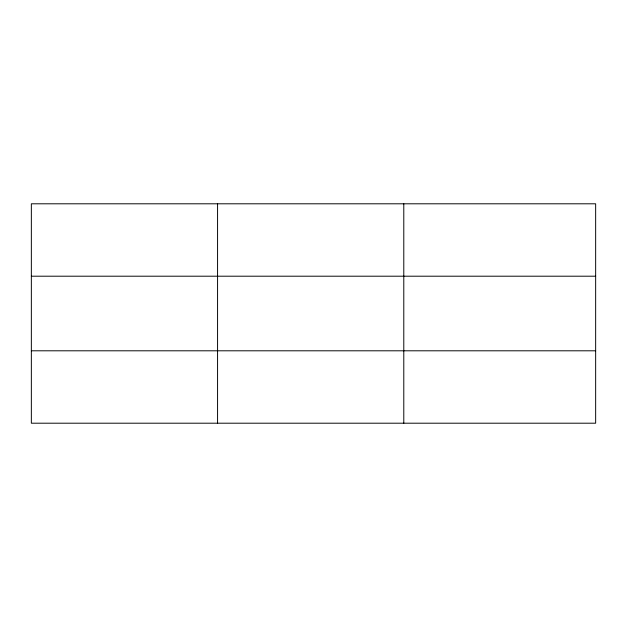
<?xml version="1.0" encoding="UTF-8"?>
<svg xmlns="http://www.w3.org/2000/svg" width="627" height="627" viewBox="0 0 627 627"><rect width="100%" height="100%" fill="white"/><g stroke="black" fill="none" stroke-linecap="round" stroke-linejoin="round"><path stroke-width="0.94" d="M217.569 203.799L217.569 423.201M403.788 203.799L403.788 423.201M595.65 276.201L595.65 203.799L31.35 203.799L31.35 423.201L595.65 423.201L595.65 276.201L31.35 276.201M31.35 350.799L595.65 350.799"/></g></svg>
